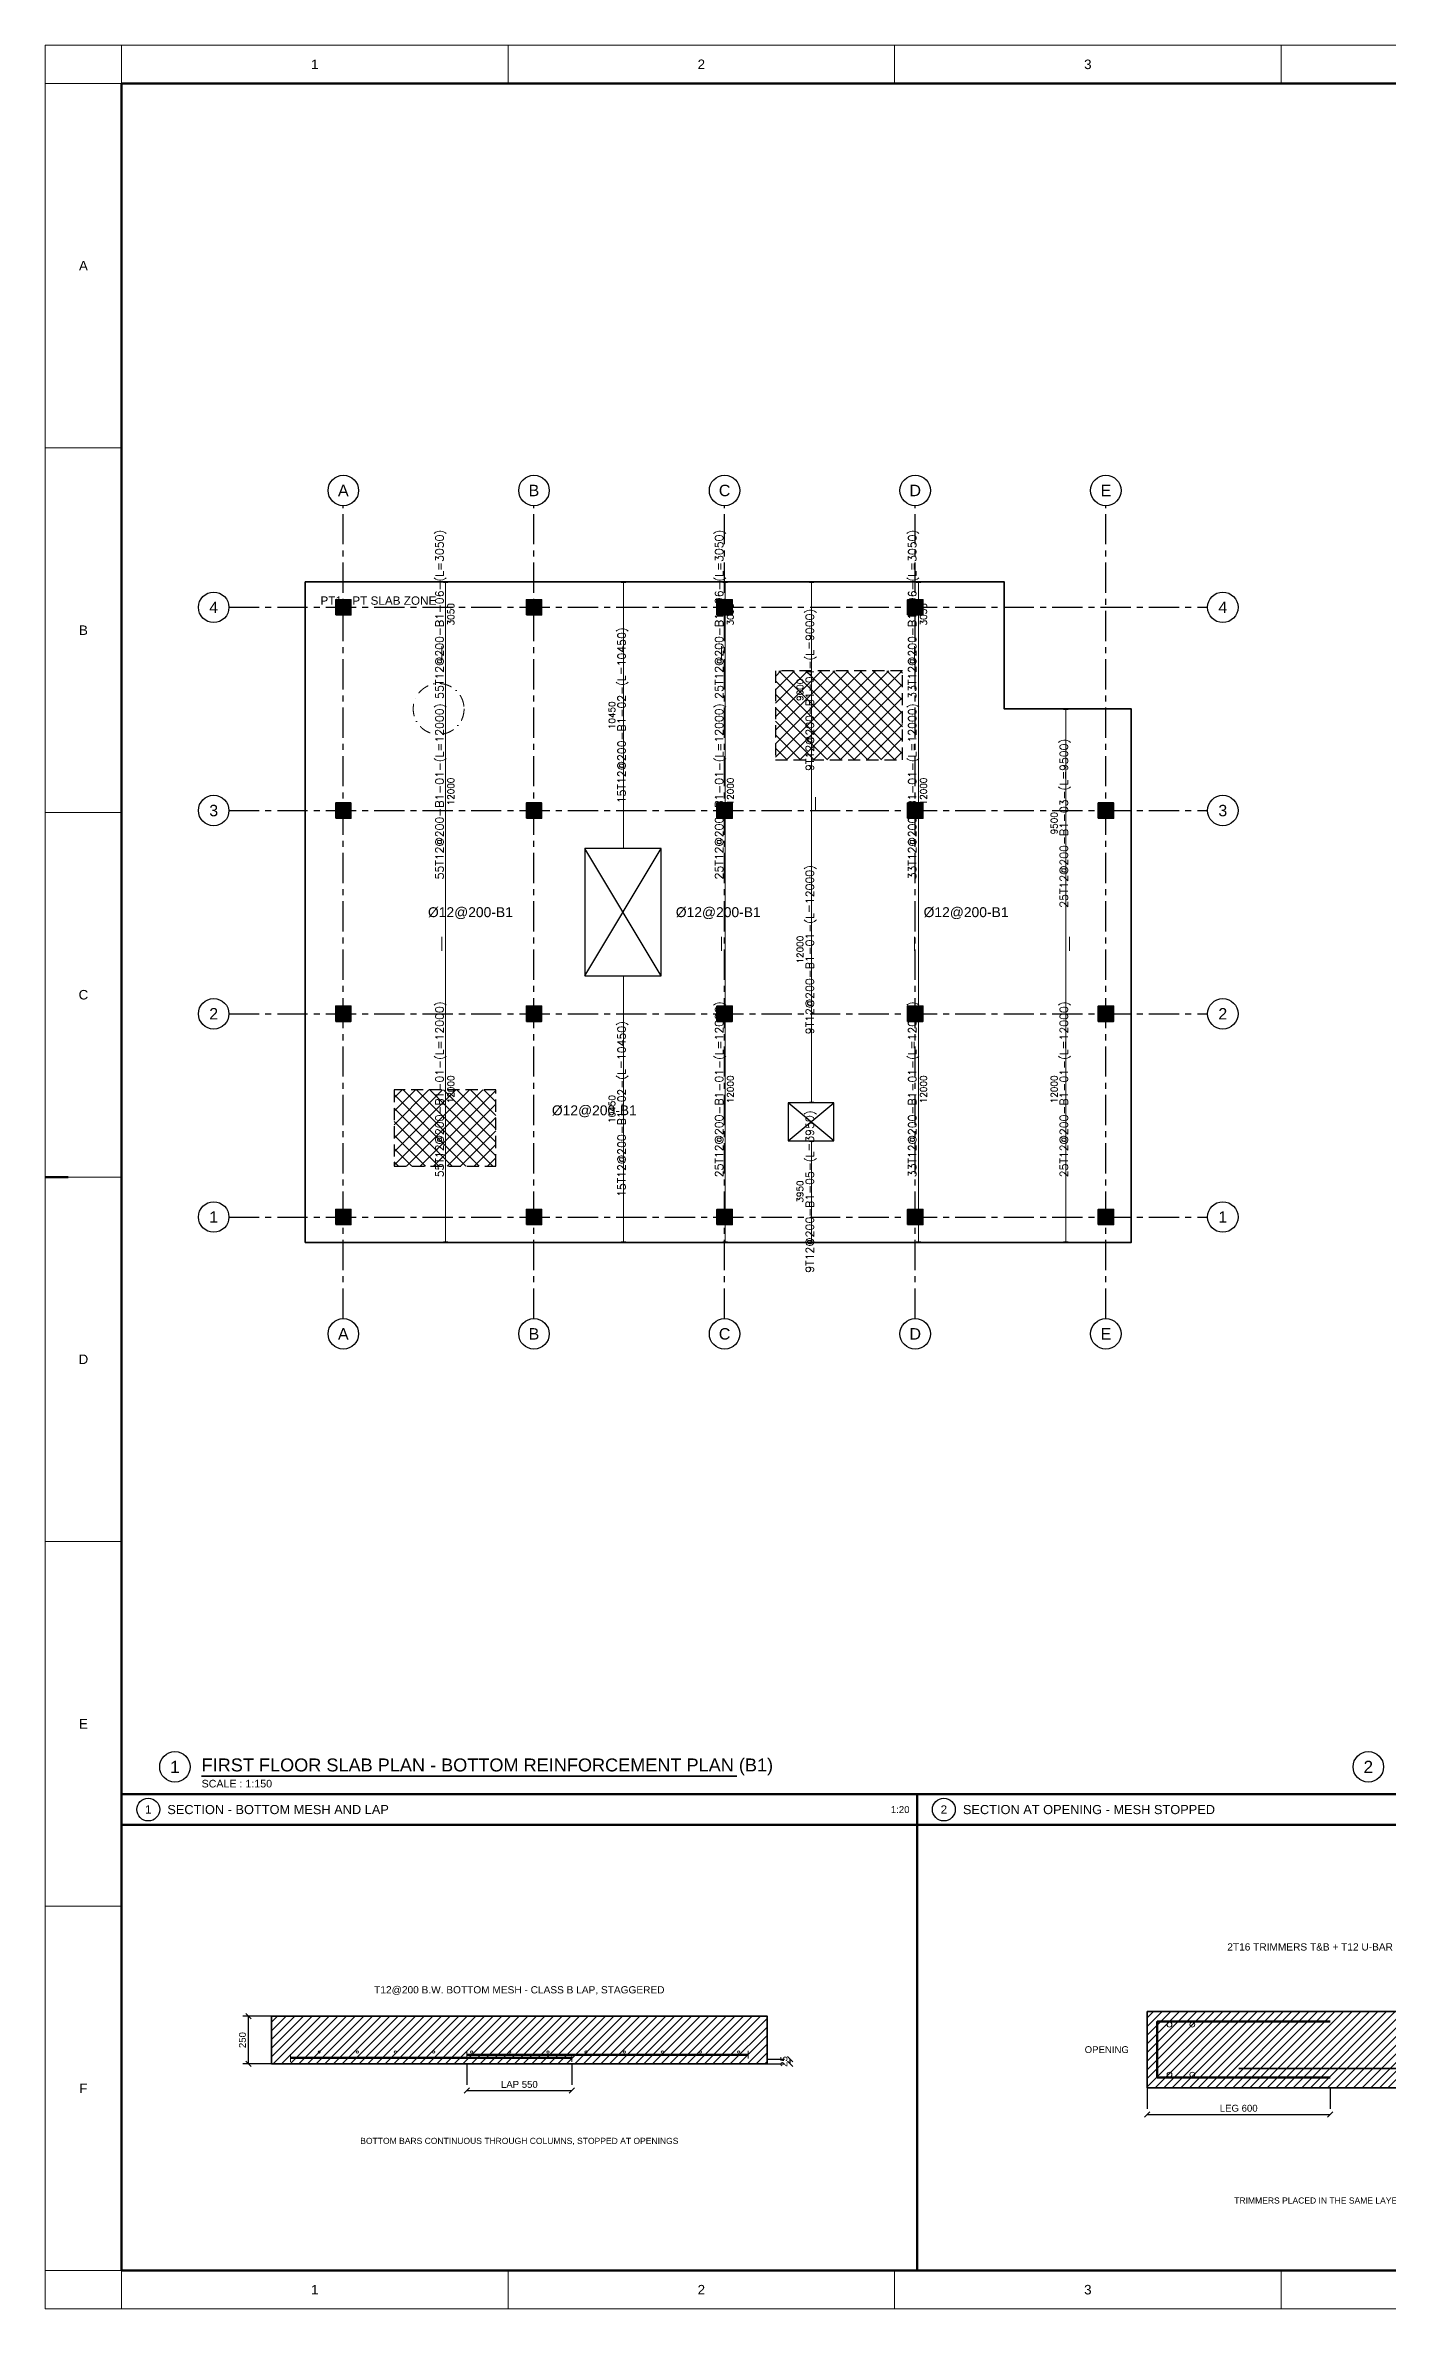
# Model space of a CAD drawing. Header units: millimetres. Extents: x 0 to 126150, y 0 to 89100.
# Drawn here: x 0 to 52812, y 0 to 89100 of the extents above; entities that cross this region are included whole.
import ezdxf
from ezdxf.enums import TextEntityAlignment as Align

# ---------------------------------------------------------------- set-up
doc = ezdxf.new("R2010")
doc.units = ezdxf.units.MM
doc.header["$LTSCALE"] = 37.5
for name, pattern in [('CENTER', [50.8, 31.75, -6.35, 6.35, -6.35]), ('DASHDOT', [25.4, 12.7, -6.35, 0, -6.35]), ('DASHED', [19.05, 12.7, -6.35])]:
    doc.linetypes.add(name, pattern=pattern)
doc.layers.get('0').update_dxf_attribs({"linetype": 'CONTINUOUS'})
for name, color, linetype in [('SPAN-CALLOUT', 3, 'CONTINUOUS'), ('SPAN-COL-HATCH', 8, 'CONTINUOUS'), ('SPAN-DETAIL', 7, 'CONTINUOUS'), ('SPAN-DETAIL-HATCH', 8, 'CONTINUOUS'), ('SPAN-DIM', 8, 'CONTINUOUS'), ('SPAN-GRID', 8, 'CENTER'), ('SPAN-GRID-BUBBLE', 8, 'CONTINUOUS'), ('SPAN-OPENING', 6, 'CONTINUOUS'), ('SPAN-PT-ZONE', 4, 'DASHDOT'), ('SPAN-RB-MESH', 4, 'CONTINUOUS'), ('SPAN-RB-TEXT', 7, 'CONTINUOUS'), ('SPAN-SHEET-NOTES', 7, 'CONTINUOUS'), ('SPAN-SHEET-TEXT', 2, 'CONTINUOUS'), ('SPAN-TEXT', 7, 'CONTINUOUS'), ('SPAN-VOID', 30, 'DASHED'), ('SPAN-VOID-HATCH', 30, 'CONTINUOUS')]:
    doc.layers.add(name, color=color, linetype=linetype)
for name, color, linetype, lineweight in [('SPAN-COL', 7, 'CONTINUOUS', 35), ('SPAN-RB-B1', 6, 'CONTINUOUS', 20), ('SPAN-RB-BOT', 1, 'CONTINUOUS', 20), ('SPAN-RB-TRIM', 6, 'CONTINUOUS', 20), ('SPAN-RB-UBAR', 6, 'CONTINUOUS', 20), ('SPAN-SHEET-FRAME', 7, 'CONTINUOUS', 50), ('SPAN-SHEET-TITLE', 7, 'CONTINUOUS', 25), ('SPAN-SLAB-EDGE', 3, 'CONTINUOUS', 35)]:
    doc.layers.add(name, color=color, linetype=linetype, lineweight=lineweight)
doc.styles.add('SPAN-REBAR', font='romans.shx')
doc.styles.get("Standard").update_dxf_attribs({"font": 'arial.ttf'})

# ---------------------------------------------------------------- blocks, each defined once
blk = doc.blocks.new('FRAMING_REBAR_SLAB_PT_BOTTOM_L01')
at = {"layer": 'SPAN-COL-HATCH'}
h = blk.add_hatch(color=256, dxfattribs=at)
h.dxf.hatch_style = 1
h.paths.add_polyline_path([(11425, 66675), (12025, 66675), (12025, 67275), (11425, 67275)])
h = blk.add_hatch(color=256, dxfattribs=at)
h.dxf.hatch_style = 1
h.paths.add_polyline_path([(18925, 66675), (19525, 66675), (19525, 67275), (18925, 67275)])
h = blk.add_hatch(color=256, dxfattribs=at)
h.dxf.hatch_style = 1
h.paths.add_polyline_path([(26425, 66675), (27025, 66675), (27025, 67275), (26425, 67275)])
h = blk.add_hatch(color=256, dxfattribs=at)
h.dxf.hatch_style = 1
h.paths.add_polyline_path([(33925, 66675), (34525, 66675), (34525, 67275), (33925, 67275)])
h = blk.add_hatch(color=256, dxfattribs=at)
h.dxf.hatch_style = 1
h.paths.add_polyline_path([(11425, 58675), (12025, 58675), (12025, 59275), (11425, 59275)])
h = blk.add_hatch(color=256, dxfattribs=at)
h.dxf.hatch_style = 1
h.paths.add_polyline_path([(18925, 58675), (19525, 58675), (19525, 59275), (18925, 59275)])
h = blk.add_hatch(color=256, dxfattribs=at)
h.dxf.hatch_style = 1
h.paths.add_polyline_path([(26425, 58675), (27025, 58675), (27025, 59275), (26425, 59275)])
h = blk.add_hatch(color=256, dxfattribs=at)
h.dxf.hatch_style = 1
h.paths.add_polyline_path([(33925, 58675), (34525, 58675), (34525, 59275), (33925, 59275)])
h = blk.add_hatch(color=256, dxfattribs=at)
h.dxf.hatch_style = 1
h.paths.add_polyline_path([(41425, 58675), (42025, 58675), (42025, 59275), (41425, 59275)])
h = blk.add_hatch(color=256, dxfattribs=at)
h.dxf.hatch_style = 1
h.paths.add_polyline_path([(11425, 50675), (12025, 50675), (12025, 51275), (11425, 51275)])
h = blk.add_hatch(color=256, dxfattribs=at)
h.dxf.hatch_style = 1
h.paths.add_polyline_path([(18925, 50675), (19525, 50675), (19525, 51275), (18925, 51275)])
h = blk.add_hatch(color=256, dxfattribs=at)
h.dxf.hatch_style = 1
h.paths.add_polyline_path([(26425, 50675), (27025, 50675), (27025, 51275), (26425, 51275)])
h = blk.add_hatch(color=256, dxfattribs=at)
h.dxf.hatch_style = 1
h.paths.add_polyline_path([(33925, 50675), (34525, 50675), (34525, 51275), (33925, 51275)])
h = blk.add_hatch(color=256, dxfattribs=at)
h.dxf.hatch_style = 1
h.paths.add_polyline_path([(41425, 50675), (42025, 50675), (42025, 51275), (41425, 51275)])
h = blk.add_hatch(color=256, dxfattribs=at)
h.dxf.hatch_style = 1
h.paths.add_polyline_path([(11425, 42675), (12025, 42675), (12025, 43275), (11425, 43275)])
h = blk.add_hatch(color=256, dxfattribs=at)
h.dxf.hatch_style = 1
h.paths.add_polyline_path([(18925, 42675), (19525, 42675), (19525, 43275), (18925, 43275)])
h = blk.add_hatch(color=256, dxfattribs=at)
h.dxf.hatch_style = 1
h.paths.add_polyline_path([(26425, 42675), (27025, 42675), (27025, 43275), (26425, 43275)])
h = blk.add_hatch(color=256, dxfattribs=at)
h.dxf.hatch_style = 1
h.paths.add_polyline_path([(33925, 42675), (34525, 42675), (34525, 43275), (33925, 43275)])
h = blk.add_hatch(color=256, dxfattribs=at)
h.dxf.hatch_style = 1
h.paths.add_polyline_path([(41425, 42675), (42025, 42675), (42025, 43275), (41425, 43275)])
at = {"layer": 'SPAN-DETAIL-HATCH'}
h = blk.add_hatch(dxfattribs=at)
h.set_pattern_fill('ANSI31', color=256, scale=75.5906)
h.paths.add_polyline_path([(43350, 8700), (60150, 8700), (60150, 11700), (43350, 11700)])
h = blk.add_hatch(dxfattribs=at)
h.set_pattern_fill('ANSI31', color=256, scale=75.59)
h.paths.add_polyline_path([(8900, 9637.5), (28400, 9637.5), (28400, 11512.5), (8900, 11512.5)])
at = {"layer": 'SPAN-VOID-HATCH'}
h = blk.add_hatch(dxfattribs=at)
h.set_pattern_fill('ANSI37', color=256, scale=118.11)
h.paths.add_polyline_path([(28725, 60975), (33725, 60975), (33725, 64475), (28725, 64475)])
h = blk.add_hatch(dxfattribs=at)
h.set_pattern_fill('ANSI37', color=256, scale=118.11)
h.paths.add_polyline_path([(13725, 44975), (17725, 44975), (17725, 47975), (13725, 47975)])
at = {"layer": 'SPAN-CALLOUT'}
for centre, radius in [((5100, 21330), 600), ((52050, 21330), 600), ((4050, 19650), 450), ((35350, 19650), 450)]:
    blk.add_circle(centre, radius, dxfattribs=at)
at = {"layer": 'SPAN-COL'}
for points in [[(11425, 66675), (12025, 66675), (12025, 67275), (11425, 67275)], [(18925, 66675), (19525, 66675), (19525, 67275), (18925, 67275)], [(26425, 66675), (27025, 66675), (27025, 67275), (26425, 67275)], [(33925, 66675), (34525, 66675), (34525, 67275), (33925, 67275)], [(11425, 58675), (12025, 58675), (12025, 59275), (11425, 59275)], [(18925, 58675), (19525, 58675), (19525, 59275), (18925, 59275)], [(26425, 58675), (27025, 58675), (27025, 59275), (26425, 59275)], [(33925, 58675), (34525, 58675), (34525, 59275), (33925, 59275)], [(41425, 58675), (42025, 58675), (42025, 59275), (41425, 59275)], [(11425, 50675), (12025, 50675), (12025, 51275), (11425, 51275)], [(18925, 50675), (19525, 50675), (19525, 51275), (18925, 51275)], [(26425, 50675), (27025, 50675), (27025, 51275), (26425, 51275)], [(33925, 50675), (34525, 50675), (34525, 51275), (33925, 51275)], [(41425, 50675), (42025, 50675), (42025, 51275), (41425, 51275)], [(11425, 42675), (12025, 42675), (12025, 43275), (11425, 43275)], [(18925, 42675), (19525, 42675), (19525, 43275), (18925, 43275)], [(26425, 42675), (27025, 42675), (27025, 43275), (26425, 43275)], [(33925, 42675), (34525, 42675), (34525, 43275), (33925, 43275)], [(41425, 42675), (42025, 42675), (42025, 43275), (41425, 43275)]]:
    blk.add_lwpolyline(points, close=True, dxfattribs=at)
at = {"layer": 'SPAN-DETAIL', "lineweight": 35}
for points in [[(43350, 8700), (60150, 8700), (60150, 11700), (43350, 11700)], [(8900, 9637.5), (28400, 9637.5), (28400, 11512.5), (8900, 11512.5)]]:
    blk.add_lwpolyline(points, close=True, dxfattribs=at)
at = {"layer": 'SPAN-DIM'}
for p, q in [((8105, 11407.5), (7895, 11617.5)), ((8900, 11512.5), (7775, 11512.5)), ((8000, 9637.5), (8000, 11512.5)), ((28400, 9825), (29075, 9825)), ((29405, 9720), (29195, 9930)), ((29300, 9637.5), (29300, 9825)), ((8900, 9637.5), (7775, 9637.5)), ((8105, 9532.5), (7895, 9742.5)), ((16587.5, 9637.5), (16587.5, 8812.5)), ((20712.5, 9637.5), (20712.5, 8812.5)), ((28400, 9637.5), (29075, 9637.5)), ((29405, 9532.5), (29195, 9742.5)), ((16482.5, 8482.5), (16692.5, 8692.5)), ((16587.5, 8587.5), (20712.5, 8587.5)), ((20607.5, 8482.5), (20817.5, 8692.5)), ((43350, 8700), (43350, 7875)), ((50550, 8700), (50550, 7875)), ((43245, 7545), (43455, 7755)), ((43350, 7650), (50550, 7650)), ((50445, 7545), (50655, 7755))]:
    blk.add_line(p, q, dxfattribs=at)
at = {"layer": 'SPAN-GRID'}
for p, q in [((11725, 38975), (11725, 70975)), ((19225, 38975), (19225, 70975)), ((26725, 38975), (26725, 70975)), ((34225, 38975), (34225, 70975)), ((41725, 38975), (41725, 70975)), ((7225, 66975), (45725, 66975)), ((7225, 58975), (45725, 58975)), ((7225, 50975), (45725, 50975)), ((7225, 42975), (45725, 42975))]:
    blk.add_line(p, q, dxfattribs=at)
at = {"layer": 'SPAN-GRID-BUBBLE'}
for centre in [(11725, 71575), (19225, 71575), (26725, 71575), (34225, 71575), (41725, 71575), (6625, 66975), (46325, 66975), (6625, 58975), (46325, 58975), (6625, 50975), (46325, 50975), (6625, 42975), (46325, 42975), (11725, 38375), (19225, 38375), (26725, 38375), (34225, 38375), (41725, 38375)]:
    blk.add_circle(centre, 600, dxfattribs=at)
at = {"layer": 'SPAN-OPENING'}
for p, q in [((21225, 52475), (24225, 57475)), ((24225, 52475), (21225, 57475)), ((29225, 45975), (31025, 47475)), ((31025, 45975), (29225, 47475))]:
    blk.add_line(p, q, dxfattribs=at)
for points in [[(21225, 52475), (24225, 52475), (24225, 57475), (21225, 57475)], [(29225, 45975), (31025, 45975), (31025, 47475), (29225, 47475)]]:
    blk.add_lwpolyline(points, close=True, dxfattribs=at)
at = {"layer": 'SPAN-PT-ZONE'}
blk.add_lwpolyline([(10225, 41975), (42725, 41975), (42725, 62975), (37725, 62975), (37725, 67975), (10225, 67975)], close=True, dxfattribs=at)
at = {"layer": 'SPAN-RB-B1'}
for p, q in [((15840, 67950), (15660, 67950)), ((15750, 65450), (15750, 67950)), ((22840, 67950), (22660, 67950)), ((22750, 57500), (22750, 67950)), ((26840, 67950), (26660, 67950)), ((26750, 65450), (26750, 67950)), ((30240, 67950), (30060, 67950)), ((30150, 59500), (30150, 67950)), ((34440, 67950), (34260, 67950)), ((34350, 65450), (34350, 67950)), ((15600, 64900), (15600, 65450)), ((15750, 54000), (15750, 65450)), ((26600, 64900), (26600, 65450)), ((26750, 54000), (26750, 65450)), ((34200, 64900), (34200, 65450)), ((34350, 54000), (34350, 65450)), ((40240, 62950), (40060, 62950)), ((40150, 54000), (40150, 62950)), ((30150, 47500), (30150, 59500)), ((30300, 58950), (30300, 59500)), ((22840, 57500), (22660, 57500)), ((15600, 53450), (15600, 54000)), ((15750, 42000), (15750, 54000)), ((26600, 53450), (26600, 54000)), ((26750, 42000), (26750, 54000)), ((34200, 53450), (34200, 54000)), ((34350, 42000), (34350, 54000)), ((40150, 42000), (40150, 54000)), ((40300, 53450), (40300, 54000)), ((22840, 52450), (22660, 52450)), ((22750, 42000), (22750, 52450)), ((30240, 47500), (30060, 47500)), ((30240, 45950), (30060, 45950)), ((30150, 42000), (30150, 45950)), ((15840, 42000), (15660, 42000)), ((22840, 42000), (22660, 42000)), ((26840, 42000), (26660, 42000)), ((30240, 42000), (30060, 42000)), ((34440, 42000), (34260, 42000)), ((40240, 42000), (40060, 42000))]:
    blk.add_line(p, q, dxfattribs=at)
at = {"layer": 'SPAN-RB-BOT'}
for p, q in [((9650, 9720), (9650, 10020)), ((16587.5, 9846), (16587.5, 10146)), ((20712.5, 9720), (20712.5, 10020)), ((27650, 9846), (27650, 10146))]:
    blk.add_line(p, q, dxfattribs=at)
at = {"layer": 'SPAN-RB-BOT', "lineweight": 70}
for p, q in [((9650, 9870), (20712.5, 9870)), ((16587.5, 9996), (27650, 9996))]:
    blk.add_line(p, q, dxfattribs=at)
at = {"layer": 'SPAN-RB-BOT', "lineweight": 35}
blk.add_line((46950, 9456), (59430, 9456), dxfattribs=at)
at = {"layer": 'SPAN-RB-BOT'}
for centre in [(10775, 10104), (12275, 10104), (13775, 10104), (15275, 10104), (16775, 10104), (18275, 10104), (19775, 10104), (21275, 10104), (22775, 10104), (24275, 10104), (25775, 10104), (27275, 10104)]:
    blk.add_circle(centre, 45, dxfattribs=at)
at = {"layer": 'SPAN-RB-TRIM'}
for centre in [(44226, 11184), (45126, 11184), (44226, 9216), (45126, 9216)]:
    blk.add_circle(centre, 96, dxfattribs=at)
at = {"layer": 'SPAN-RB-UBAR', "lineweight": 60}
blk.add_lwpolyline([(50550, 9096), (43746, 9096), (43746, 11304), (50550, 11304)], dxfattribs=at)
at = {"layer": 'SPAN-RB-UBAR', "linetype": 'DASHDOT'}
blk.add_circle((15475, 62975), 1000, dxfattribs=at)
at = {"layer": 'SPAN-SHEET-FRAME', "lineweight": 13}
for p, q in [((3000, 87600), (3000, 89100)), ((18206.25, 87600), (18206.25, 89100)), ((33412.5, 87600), (33412.5, 89100)), ((48618.75, 87600), (48618.75, 89100)), ((0, 87600), (3000, 87600)), ((0, 73250), (3000, 73250)), ((0, 58900), (3000, 58900)), ((0, 44550), (3000, 44550)), ((0, 30200), (3000, 30200)), ((0, 15850), (3000, 15850)), ((0, 1500), (3000, 1500)), ((3000, 0), (3000, 1500)), ((18206.25, 0), (18206.25, 1500)), ((33412.5, 0), (33412.5, 1500)), ((48618.75, 0), (48618.75, 1500))]:
    blk.add_line(p, q, dxfattribs=at)
at = {"layer": 'SPAN-SHEET-FRAME'}
for p, q in [((0, 44550), (900, 44550)), ((3000, 20250), (96900, 20250)), ((3000, 19050), (34300, 19050)), ((34300, 19050), (65600, 19050))]:
    blk.add_line(p, q, dxfattribs=at)
at = {"layer": 'SPAN-SHEET-FRAME', "lineweight": 13}
blk.add_lwpolyline([(0, 0), (126150, 0), (126150, 89100), (0, 89100)], close=True, dxfattribs=at)
at = {"layer": 'SPAN-SHEET-FRAME'}
for points in [[(3000, 1500), (124650, 1500), (124650, 87600), (3000, 87600)], [(3000, 1500), (34300, 1500), (34300, 20250), (3000, 20250)], [(34300, 1500), (65600, 1500), (65600, 20250), (34300, 20250)]]:
    blk.add_lwpolyline(points, close=True, dxfattribs=at)
at = {"layer": 'SPAN-SHEET-TITLE', "lineweight": 35}
blk.add_line((6150, 20970), (27210, 20970), dxfattribs=at)
at = {"layer": 'SPAN-SLAB-EDGE', "color": 3}
blk.add_lwpolyline([(10225, 41975), (42725, 41975), (42725, 62975), (37725, 62975), (37725, 67975), (10225, 67975)], close=True, dxfattribs=at)
at = {"layer": 'SPAN-VOID'}
for points in [[(28725, 60975), (33725, 60975), (33725, 64475), (28725, 64475)], [(13725, 44975), (17725, 44975), (17725, 47975), (13725, 47975)]]:
    blk.add_lwpolyline(points, close=True, dxfattribs=at)
at = {"layer": 'SPAN-CALLOUT'}
for s, height, p in [('1', 480, (5100, 21330)), ('2', 480, (52050, 21330)), ('1', 330, (4050, 19650)), ('2', 330, (35350, 19650))]:
    blk.add_text(s, height=height, dxfattribs=at).set_placement(p, align=Align.MIDDLE_CENTER)
at = {"layer": 'SPAN-DIM'}
for s, p in [('250', (7892, 10575)), ('25', (29192, 9731.25))]:
    blk.add_text(s, height=270, rotation=90, dxfattribs=at).set_placement(p, align=Align.CENTER)
for s, p in [('LAP 550', (18650, 8695.5)), ('LEG 600', (46950, 7758))]:
    blk.add_text(s, height=270, dxfattribs=at).set_placement(p, align=Align.CENTER)
at = {"layer": 'SPAN-OPENING'}
blk.add_text('OPENING', height=270, dxfattribs=at).set_placement((42630, 10200), align=Align.MIDDLE_RIGHT)
at = {"layer": 'SPAN-PT-ZONE'}
blk.add_text('PT1 - PT SLAB ZONE', height=330, dxfattribs=at).set_placement((10825, 67075))
at = {"layer": 'SPAN-RB-MESH'}
for p in [(16725, 54975), (26475, 54975), (36225, 54975), (21600, 47175)]:
    blk.add_text('Ø12@200-B1', height=390, dxfattribs=at).set_placement(p, align=Align.MIDDLE_CENTER)
at = {"layer": 'SPAN-RB-TEXT', "style": 'SPAN-REBAR'}
for s, height, p in [('55T12@200-B1-06-(L=3050)', 315, (15667.5, 66700)), ('25T12@200-B1-06-(L=3050)', 315, (26667.5, 66700)), ('33T12@200-B1-06-(L=3050)', 315, (34267.5, 66700)), ('3050', 255, (16080, 66700)), ('3050', 255, (27080, 66700)), ('9T12@200-B1-04-(L=9000)', 315, (30232.5, 63725)), ('3050', 255, (34680, 66700)), ('15T12@200-B1-02-(L=10450)', 315, (22832.5, 62725)), ('9000', 255, (29820, 63725)), ('55T12@200-B1-01-(L=12000)', 315, (15667.5, 59725)), ('10450', 255, (22420, 62725)), ('25T12@200-B1-01-(L=12000)', 315, (26667.5, 59725)), ('33T12@200-B1-01-(L=12000)', 315, (34267.5, 59725)), ('25T12@200-B1-03-(L=9500)', 315, (40232.5, 58475)), ('12000', 255, (16080, 59725)), ('12000', 255, (27080, 59725)), ('12000', 255, (34680, 59725)), ('9500', 255, (39820, 58475)), ('9T12@200-B1-01-(L=12000)', 315, (30232.5, 53500)), ('12000', 255, (29820, 53500)), ('55T12@200-B1-01-(L=12000)', 315, (15667.5, 48000)), ('25T12@200-B1-01-(L=12000)', 315, (26667.5, 48000)), ('33T12@200-B1-01-(L=12000)', 315, (34267.5, 48000)), ('25T12@200-B1-01-(L=12000)', 315, (40232.5, 48000)), ('15T12@200-B1-02-(L=10450)', 315, (22832.5, 47225)), ('12000', 255, (16080, 48000)), ('12000', 255, (27080, 48000)), ('12000', 255, (34680, 48000)), ('12000', 255, (39820, 48000)), ('10450', 255, (22420, 47225)), ('9T12@200-B1-05-(L=3950)', 315, (30232.5, 43975)), ('3950', 255, (29820, 43975))]:
    blk.add_text(s, height=height, rotation=90, dxfattribs=at).set_placement(p, align=Align.CENTER)
at = {"layer": 'SPAN-RB-TEXT'}
for s, p in [('2T16 TRIMMERS T&B + T12 U-BAR - SECTION AT EDGE', (51750, 14100)), ('T12@200 B.W. BOTTOM MESH - CLASS B LAP, STAGGERED', (18650, 12412.5))]:
    blk.add_text(s, height=285, dxfattribs=at).set_placement(p, align=Align.CENTER)
at = {"layer": 'SPAN-SHEET-FRAME'}
for s, p in [('1', (10603.12, 88350)), ('2', (25809.38, 88350)), ('3', (41015.62, 88350)), ('A', (1500, 80425)), ('B', (1500, 66075)), ('C', (1500, 51725)), ('D', (1500, 37375)), ('E', (1500, 23025)), ('F', (1500, 8675)), ('1', (10603.12, 750)), ('2', (25809.38, 750)), ('3', (41015.62, 750))]:
    blk.add_text(s, height=375, dxfattribs=at).set_placement(p, align=Align.MIDDLE_CENTER)
at = {"layer": 'SPAN-SHEET-NOTES'}
for s, p in [('BOTTOM BARS CONTINUOUS THROUGH COLUMNS, STOPPED AT OPENINGS', (18650, 6487.5)), ('TRIMMERS PLACED IN THE SAME LAYER AS THE MAIN MESH', (51750, 4140))]:
    blk.add_text(s, height=240, dxfattribs=at).set_placement(p, align=Align.CENTER)
at = {"layer": 'SPAN-SHEET-TEXT'}
blk.add_text('FIRST FLOOR SLAB PLAN - BOTTOM REINFORCEMENT PLAN (B1)', height=510, dxfattribs=at).set_placement((6150, 21150))
for s, p in [('SECTION - BOTTOM MESH AND LAP', (4800, 19650)), ('SECTION AT OPENING - MESH STOPPED', (36100, 19650))]:
    blk.add_text(s, height=360, dxfattribs=at).set_placement(p, align=Align.MIDDLE_LEFT)
at = {"layer": 'SPAN-SHEET-TITLE'}
blk.add_text('SCALE : 1:150', height=300, dxfattribs=at).set_placement((6150, 20520))
blk.add_text('1:20', height=270, dxfattribs=at).set_placement((34000, 19650), align=Align.MIDDLE_RIGHT)
at = {"layer": 'SPAN-TEXT'}
for s, p in [('A', (11725, 71575)), ('B', (19225, 71575)), ('C', (26725, 71575)), ('D', (34225, 71575)), ('E', (41725, 71575)), ('4', (6625, 66975)), ('4', (46325, 66975)), ('3', (6625, 58975)), ('3', (46325, 58975)), ('2', (6625, 50975)), ('2', (46325, 50975)), ('1', (6625, 42975)), ('1', (46325, 42975)), ('A', (11725, 38375)), ('B', (19225, 38375)), ('C', (26725, 38375)), ('D', (34225, 38375)), ('E', (41725, 38375))]:
    blk.add_text(s, height=450, dxfattribs=at).set_placement(p, align=Align.MIDDLE_CENTER)

msp = doc.modelspace()

# ---------------------------------------------------------------- block references
msp.add_blockref('FRAMING_REBAR_SLAB_PT_BOTTOM_L01', (0, 0))

doc.saveas('drawing.dxf')
